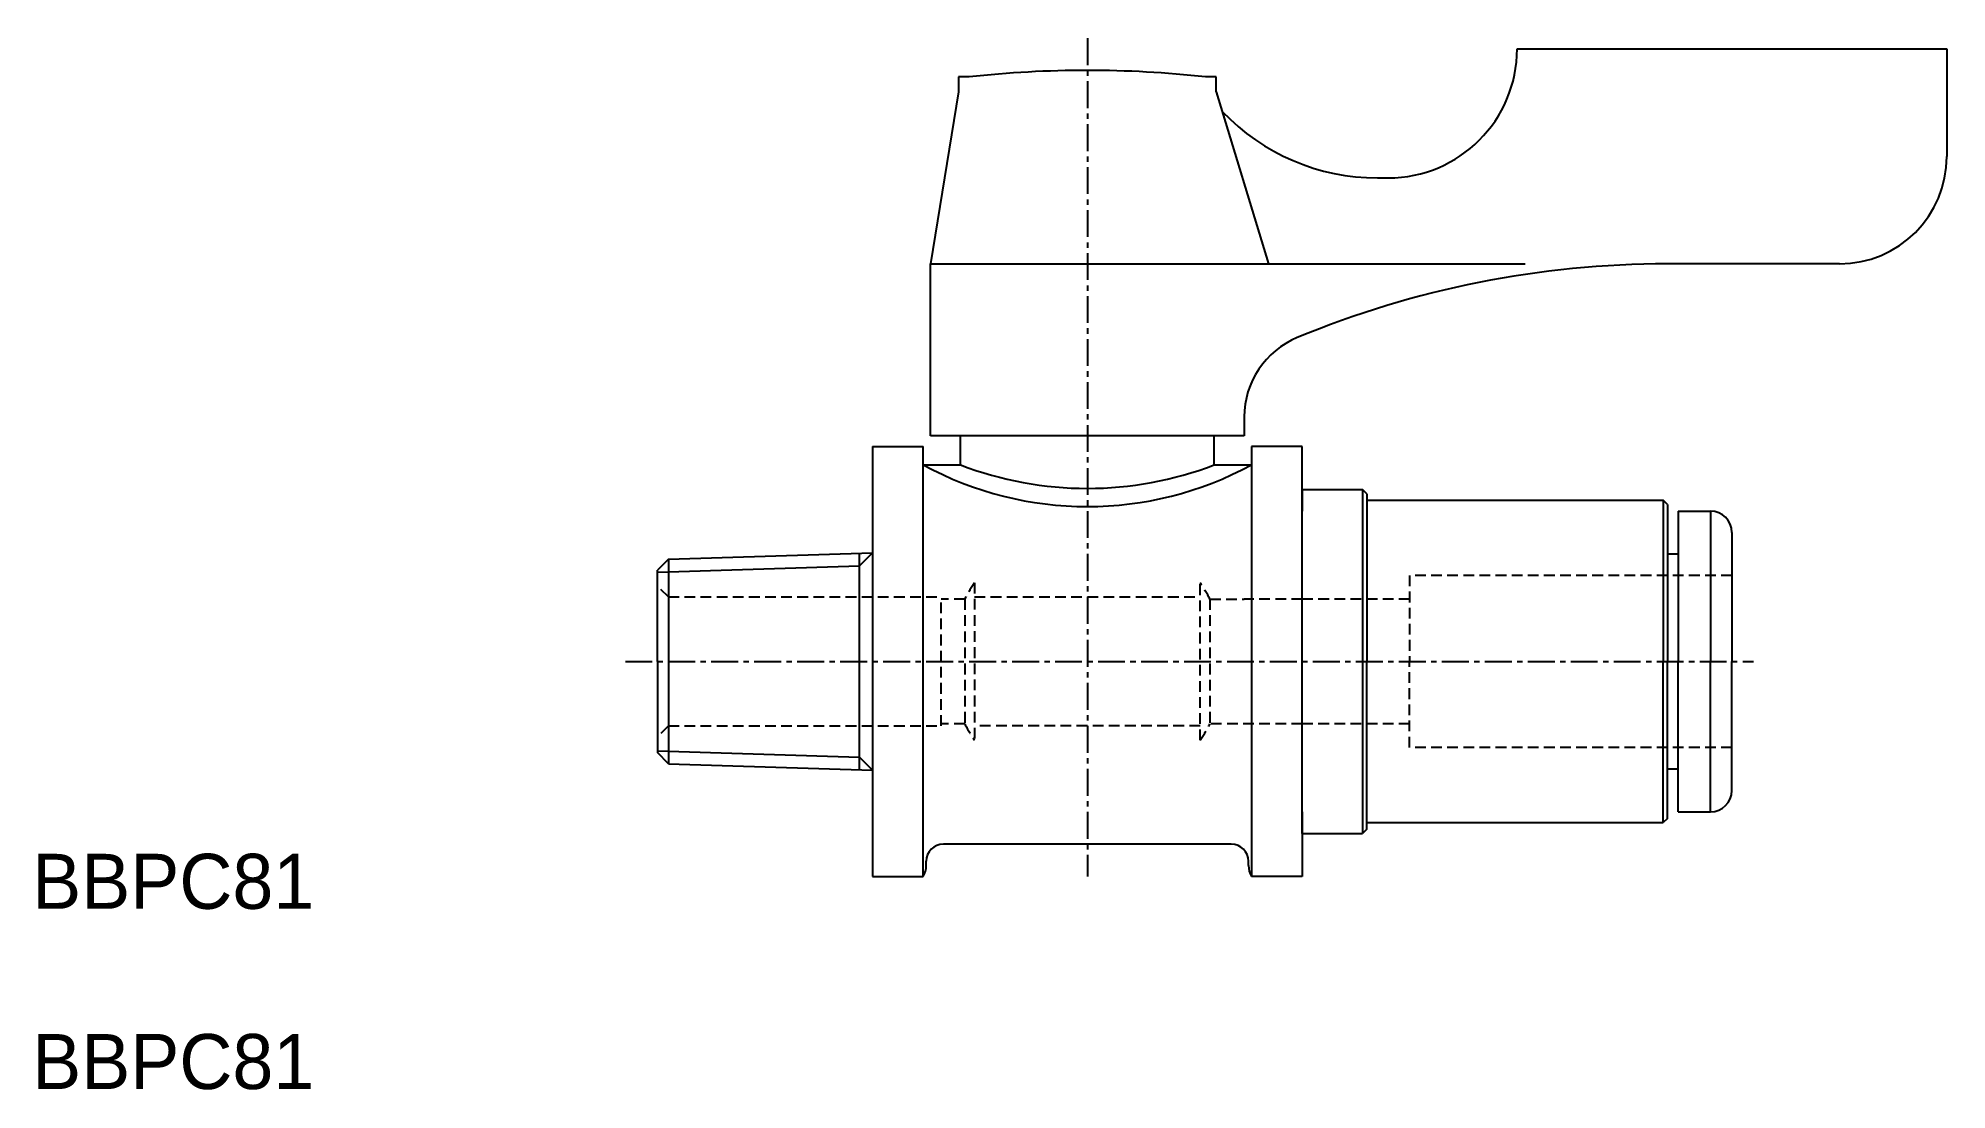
# Model space of a CAD drawing. Extents: x 370.2 to 459.1, y 297.3 to 346.3.
import ezdxf

# ---------------------------------------------------------------- set-up
doc = ezdxf.new("R2010")
doc.units = 0
doc.linetypes.add('CENTER', pattern=[2, 1.25, -0.25, 0.25, -0.25])
doc.linetypes.add('DASHED', pattern=[0.75, 0.5, -0.25])
doc.layers.get('0').update_dxf_attribs({"linetype": 'CONTINUOUS'})
doc.layers.add('CENTER', color=1, linetype='CENTER')

msp = doc.modelspace()

# ---------------------------------------------------------------- linework, layer by layer
at = {"color": 7, "linetype": 'CONTINUOUS'}
for p, q in [((439.079, 345.755), (459.079, 345.755)), ((439.079, 345.755), (439.079, 345.755)), ((459.079, 345.755), (459.079, 340.755)), ((413.079, 344.455), (413.079, 343.755)), ((413.579, 344.455), (413.079, 344.455)), ((425.079, 344.455), (424.579, 344.455)), ((425.079, 343.755), (425.079, 344.455)), ((413.079, 343.755), (411.779, 335.755)), ((425.079, 343.755), (427.503, 335.755)), ((432.579, 339.755), (433.079, 339.755)), ((411.779, 327.755), (411.779, 335.755)), ((411.779, 335.755), (439.459, 335.755)), ((454.079, 335.755), (446.079, 335.755)), ((426.379, 328.63), (426.379, 327.755)), ((409.079, 327.255), (409.079, 307.255)), ((409.079, 327.255), (411.445, 327.255)), ((411.445, 322.655), (411.445, 327.255)), ((426.379, 327.755), (411.779, 327.755)), ((413.179, 326.402), (413.179, 327.755)), ((424.979, 326.402), (424.979, 327.755)), ((429.079, 327.255), (426.713, 327.255)), ((426.713, 327.255), (426.713, 307.255)), ((429.079, 324.255), (429.079, 327.255)), ((411.445, 326.402), (413.179, 326.402)), ((424.979, 326.402), (426.713, 326.402)), ((429.079, 325.255), (431.879, 325.255)), ((429.079, 325.255), (429.079, 324.255)), ((429.079, 325.255), (429.079, 324.255)), ((431.879, 325.255), (431.879, 309.255)), ((432.079, 325.055), (431.879, 325.255)), ((429.079, 310.255), (429.079, 324.255)), ((432.079, 325.055), (432.079, 317.255)), ((432.079, 324.755), (445.879, 324.755)), ((445.879, 324.755), (445.879, 317.255)), ((446.079, 324.555), (445.879, 324.755)), ((446.079, 324.555), (446.079, 317.255)), ((446.579, 324.255), (446.579, 317.255)), ((446.579, 324.255), (448.079, 324.255)), ((448.079, 324.255), (448.079, 317.255)), ((449.079, 323.255), (449.079, 317.255)), ((399.579, 322.01), (399.079, 321.495)), ((399.579, 322.01), (409.079, 322.307)), ((399.579, 322.01), (399.579, 312.499)), ((408.48, 312.221), (408.48, 322.289)), ((446.079, 322.255), (446.579, 322.255)), ((399.079, 317.255), (399.079, 321.495)), ((399.079, 317.255), (399.079, 313.015)), ((432.079, 309.455), (432.079, 317.255)), ((445.879, 309.755), (445.879, 317.255)), ((446.079, 309.955), (446.079, 317.255)), ((446.579, 310.255), (446.579, 317.255)), ((448.079, 310.255), (448.079, 317.255)), ((449.079, 311.255), (449.079, 317.255)), ((399.579, 312.499), (399.079, 313.015)), ((399.579, 312.499), (409.079, 312.202)), ((446.079, 312.255), (446.579, 312.255)), ((429.079, 310.255), (429.079, 307.255)), ((429.079, 309.255), (429.079, 310.255)), ((429.079, 309.255), (429.079, 310.255)), ((446.579, 310.255), (448.079, 310.255)), ((429.079, 309.255), (431.879, 309.255)), ((432.079, 309.455), (431.879, 309.255)), ((432.079, 309.755), (445.879, 309.755)), ((446.079, 309.955), (445.879, 309.755)), ((425.779, 308.755), (412.379, 308.755)), ((411.579, 307.755), (411.579, 307.955)), ((426.579, 307.755), (426.579, 307.955)), ((409.079, 307.255), (411.445, 307.255)), ((429.079, 307.255), (426.713, 307.255))]:
    msp.add_line(p, q, dxfattribs=at)
msp.add_line((411.445, 307.255), (411.445, 322.655))
at = {"color": 3, "linetype": 'CONTINUOUS'}
for p, q in [((399.079, 321.414), (408.48, 321.708)), ((409.079, 322.307), (408.48, 321.708)), ((399.079, 313.096), (408.48, 312.802)), ((409.079, 312.202), (408.48, 312.802))]:
    msp.add_line(p, q, dxfattribs=at)
at = {"color": 3, "linetype": 'DASHED'}
for p, q in [((399.579, 320.255), (399.079, 320.755)), ((413.829, 320.915), (413.829, 313.595)), ((424.329, 313.595), (424.329, 320.915)), ((449.079, 321.255), (434.079, 321.255)), ((434.079, 321.255), (434.079, 317.255)), ((399.579, 320.255), (412.279, 320.255)), ((399.579, 320.255), (399.579, 314.255)), ((412.279, 314.255), (412.279, 320.255)), ((413.374, 320.155), (412.279, 320.155)), ((413.374, 320.155), (413.374, 314.355)), ((413.829, 320.255), (424.329, 320.255)), ((424.785, 320.155), (424.785, 314.355)), ((424.785, 320.155), (426.379, 320.155)), ((429.079, 320.155), (426.379, 320.155)), ((434.079, 320.155), (429.079, 320.155)), ((434.079, 313.255), (434.079, 317.255)), ((399.579, 314.255), (399.079, 313.755)), ((399.579, 314.255), (412.279, 314.255)), ((413.374, 314.355), (412.279, 314.355)), ((424.329, 314.255), (413.829, 314.255)), ((429.079, 314.355), (424.785, 314.355)), ((434.079, 314.355), (429.079, 314.355)), ((449.079, 313.255), (434.079, 313.255))]:
    msp.add_line(p, q, dxfattribs=at)
at = {"color": 7, "linetype": 'CONTINUOUS'}
for centre, radius, start, end in [((433.079, 345.755), 6, 270, 0), ((419.079, 294.188), 50.567, 83.75574, 96.24426), ((432.579, 349.755), 10, 223.76009, 270), ((454.079, 340.755), 5, 270, 0), ((446.079, 290.755), 45, 90, 112.5151), ((430.379, 328.63), 4, 112.5151, 180), ((419.079, 340.46), 15.997, 241.49584, 298.50416), ((419.079, 341.756), 16.448, 248.97945, 291.02055), ((448.079, 323.255), 1, 0, 90), ((448.079, 311.255), 1, 270, 0), ((412.379, 307.955), 0.8, 90, 180), ((425.779, 307.955), 0.8, 0, 90), ((410.579, 307.755), 1, 330, 0), ((427.579, 307.755), 1, 180, 210)]:
    msp.add_arc(centre, radius, start, end, dxfattribs=at)
at = {"color": 3, "linetype": 'DASHED'}
for start, end in [(145.11609, 153.05564), (26.94436, 34.88391), (206.94436, 214.88391), (325.11609, 333.05564)]:
    msp.add_arc((419.079, 317.255), 6.4, start, end, dxfattribs=at)
at = {"layer": 'CENTER', "color": 1, "linetype": 'CENTER'}
for p, q in [((419.079, 346.255), (419.079, 307.255)), ((397.579, 317.255), (450.079, 317.255))]:
    msp.add_line(p, q, dxfattribs=at)

# ---------------------------------------------------------------- texts
at = {"color": 7, "linetype": 'CONTINUOUS'}
for p in [(369.969, 305.745), (369.969, 297.36)]:
    msp.add_text('BBPC81', height=2.5597, dxfattribs=at).set_placement(p)

doc.saveas('drawing.dxf')
